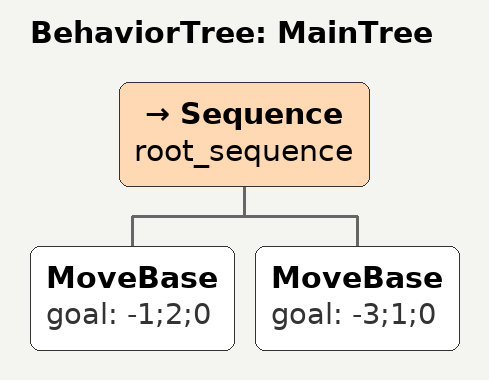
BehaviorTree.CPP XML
<root main_tree_to_execute = "MainTree" >
     <BehaviorTree ID="MainTree">
        <Sequence name="root_sequence">
            <MoveBase goal="-1;2;0" />
            <MoveBase goal="-3;1;0" />

        </Sequence>
     </BehaviorTree>
 </root>
